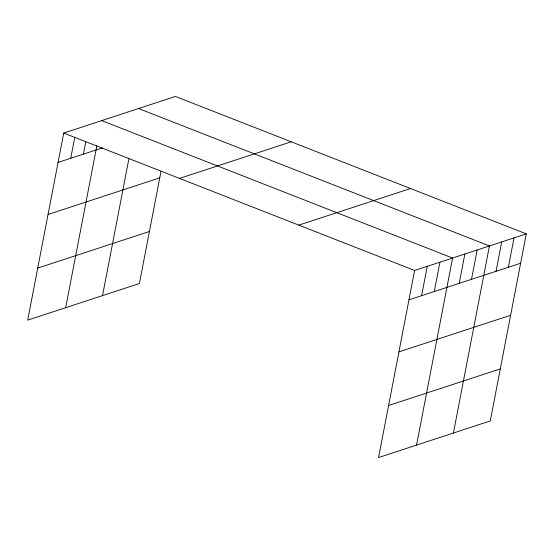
<?xml version="1.0" encoding="UTF-8"?>
<svg xmlns="http://www.w3.org/2000/svg" width="554" height="554" viewBox="0 0 554 554"><rect width="100%" height="100%" fill="white"/><g stroke="black" fill="none" stroke-linecap="round" stroke-linejoin="round"><path stroke-width="0.83" d="M526.3 233.864L414.6 270.47L378.569 457.549L490.276 420.943L526.3 233.864L175.431 96.451L63.724 133.057L27.7 320.136L139.4 283.53L161.02 171.262M70.732 158.285L74.769 137.302M83.391 154.137L85.815 141.547M65.677 307.692L96.86 145.785M102.538 295.614L128.937 158.555M421.601 295.697L427.259 266.322M434.26 291.549L439.918 262.174M416.553 445.104L452.576 258.026L101.707 120.606M459.204 283.371L464.861 253.995M471.496 279.348L477.153 249.972M453.414 433.027L489.438 245.941L138.569 108.529M496.065 271.294L501.723 241.918M508.357 267.263L514.015 237.888M58.066 162.433L102.601 147.835M48.046 214.474L159.753 177.869M179.517 178.402L291.217 141.796M37.72 268.094L149.428 231.489M298.807 225.125L410.514 188.519M408.942 299.846L520.642 263.24M398.922 351.887L510.622 315.281M388.589 405.507L500.297 368.902M63.724 133.057L414.6 270.47"/></g></svg>
